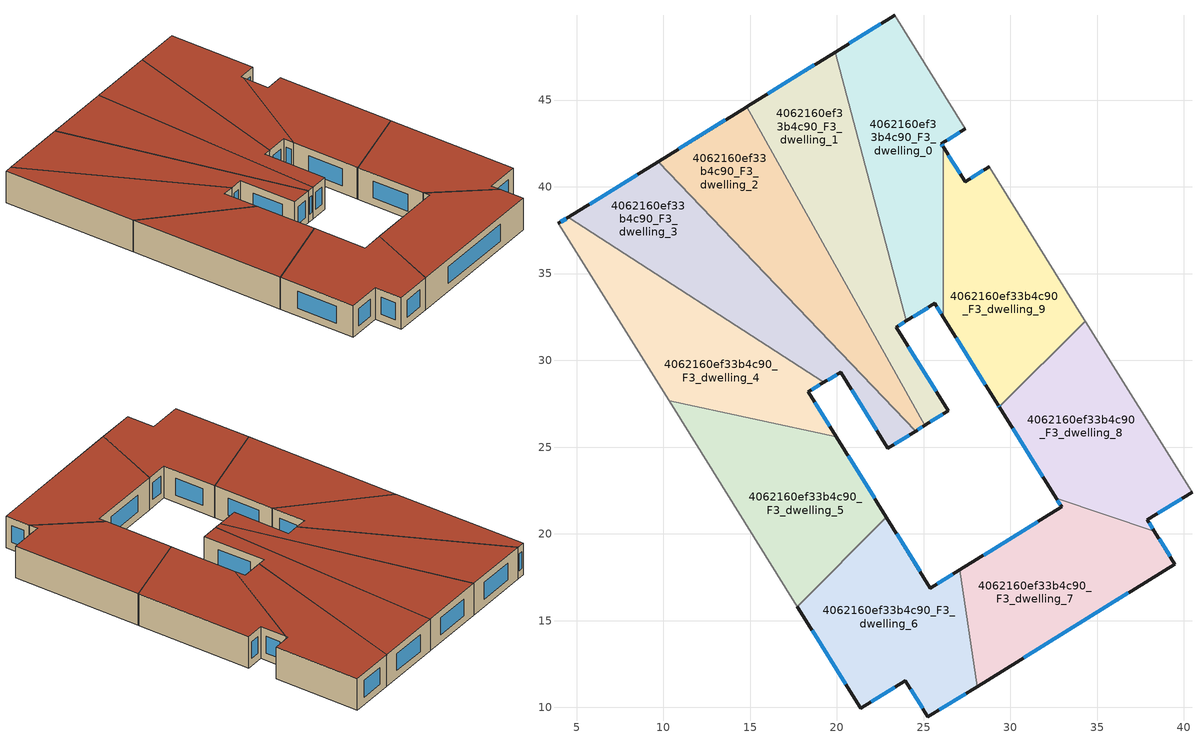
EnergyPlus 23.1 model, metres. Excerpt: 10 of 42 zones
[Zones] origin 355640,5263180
4062160ef33b4c90_F3_dwelling_0
 floor to 4062160ef33b4c90_F2_dwelling_0 (EU_floor_Construction): 23.33,49.9 27.41,43.35 26.02,42.49 26.14,42.3 26.14,32.49 25.64,33.28 24.01,32.27 19.9,47.77 z9
 wall outside (EU_wall_Construction): 24.01,32.27 25.64,33.28 26.14,32.49 / 23.33,49.9 19.9,47.77 / 26.14,42.3 26.02,42.49 27.41,43.35 z9:12
 wall to 4062160ef33b4c90_F3_dwelling_1 (EU_wall_Construction): 19.9,47.77 24.01,32.27 z9:12
 wall adiabatic (EU_wall_Construction): 27.41,43.35 23.33,49.9 z9:12
 wall to 4062160ef33b4c90_F3_dwelling_9 (EU_wall_Construction): 26.14,32.49 26.14,42.3 z9:12
 window (EU_Window_Construction): 25.76,33.1 26.02,32.67 / 24.39,32.51 25.26,33.04 / 22.53,49.4 20.7,48.27 / 26.35,42.69 27.09,43.15 / 26.11,42.35 26.05,42.45 z9.7:11.3
 roof outside (EU_roof_Construction): 26.14,32.49 26.14,42.3 26.02,42.49 27.41,43.35 23.33,49.9 19.9,47.77 24.01,32.27 25.64,33.28 z12
4062160ef33b4c90_F3_dwelling_1
 floor to 4062160ef33b4c90_F2_dwelling_1 (EU_floor_Construction): 19.9,47.77 24.01,32.27 23.42,31.9 26.42,27.09 25.07,26.26 14.81,44.62 z9
 wall outside (EU_wall_Construction): 25.07,26.26 26.42,27.09 23.42,31.9 24.01,32.27 / 19.9,47.77 14.81,44.62 z9:12
 wall to 4062160ef33b4c90_F3_dwelling_2 (EU_wall_Construction): 14.81,44.62 25.07,26.26 z9:12
 window (EU_Window_Construction): 23.56,31.99 23.87,32.18 / 25.72,28.22 24.13,30.77 / 25.39,26.45 26.11,26.9 / 18.7,47.03 16.01,45.36 z9.7:11.3
 roof outside (EU_roof_Construction): 26.42,27.09 23.42,31.9 24.01,32.27 19.9,47.77 14.81,44.62 25.07,26.26 z12
4062160ef33b4c90_F3_dwelling_2
 floor to 4062160ef33b4c90_F2_dwelling_2 (EU_floor_Construction): 14.81,44.62 25.07,26.26 25.03,26.23 24.54,25.93 9.7,41.46 14.77,44.59 z9
 wall outside (EU_wall_Construction): 14.81,44.62 14.77,44.59 9.7,41.46 / 24.54,25.93 25.03,26.23 25.07,26.26 z9:12
 wall to 4062160ef33b4c90_F3_dwelling_3 (EU_wall_Construction): 9.7,41.46 24.54,25.93 z9:12
 window (EU_Window_Construction): 13.58,43.86 10.89,42.19 / 24.65,26 24.91,26.16 z9.7:11.3
 roof outside (EU_roof_Construction): 25.03,26.23 25.07,26.26 14.81,44.62 14.77,44.59 9.7,41.46 24.54,25.93 z12
4062160ef33b4c90_F3_dwelling_3
 floor to 4062160ef33b4c90_F2_dwelling_3 (EU_floor_Construction): 20.21,29.33 19.23,28.72 4.53,38.25 9.7,41.46 24.54,25.93 22.94,24.94 z9
 wall outside (EU_wall_Construction): 19.23,28.72 20.21,29.33 22.94,24.94 24.54,25.93 / 9.7,41.46 4.53,38.25 z9:12
 wall to 4062160ef33b4c90_F3_dwelling_4 (EU_wall_Construction): 4.53,38.25 19.23,28.72 z9:12
 window (EU_Window_Construction): 19.46,28.87 19.98,29.18 / 8.49,40.7 5.75,39.01 / 23.32,25.17 24.16,25.7 / 20.85,28.3 22.3,25.97 z9.7:11.3
 roof outside (EU_roof_Construction): 24.54,25.93 9.7,41.46 4.53,38.25 19.23,28.72 20.21,29.33 22.94,24.94 z12
4062160ef33b4c90_F3_dwelling_4
 floor to 4062160ef33b4c90_F2_dwelling_4 (EU_floor_Construction): 19.23,28.72 18.35,28.18 19.97,25.58 10.33,27.67 3.96,37.9 4.53,38.25 z9
 wall outside (EU_wall_Construction): 19.97,25.58 18.35,28.18 19.23,28.72 / 4.53,38.25 3.96,37.9 z9:12
 wall to 4062160ef33b4c90_F3_dwelling_5 (EU_wall_Construction): 10.33,27.67 19.97,25.58 z9:12
 wall adiabatic (EU_wall_Construction): 3.96,37.9 10.33,27.67 z9:12
 window (EU_Window_Construction): 18.56,28.31 19.03,28.6 / 19.59,26.19 18.73,27.57 / 4.4,38.17 4.09,37.98 z9.7:11.3
 roof outside (EU_roof_Construction): 19.97,25.58 18.35,28.18 19.23,28.72 4.53,38.25 3.96,37.9 10.33,27.67 z12
4062160ef33b4c90_F3_dwelling_5
 floor to 4062160ef33b4c90_F2_dwelling_5 (EU_floor_Construction): 19.97,25.58 22.85,20.96 17.72,15.81 10.33,27.67 z9
 wall outside (EU_wall_Construction): 22.85,20.96 19.97,25.58 z9:12
 wall to 4062160ef33b4c90_F3_dwelling_6 (EU_wall_Construction): 17.72,15.81 22.85,20.96 z9:12
 wall adiabatic (EU_wall_Construction): 10.33,27.67 17.72,15.81 z9:12
 window (EU_Window_Construction): 22.18,22.04 20.65,24.5 z9.7:11.3
 roof outside (EU_roof_Construction): 17.72,15.81 22.85,20.96 19.97,25.58 10.33,27.67 z12
4062160ef33b4c90_F3_dwelling_6
 floor to 4062160ef33b4c90_F2_dwelling_6 (EU_floor_Construction): 27.08,17.92 28.08,11.2 25.25,9.45 23.95,11.53 21.37,9.95 17.72,15.81 22.85,20.96 25.4,16.88 z9
 wall outside (EU_wall_Construction): 17.72,15.81 21.37,9.95 23.95,11.53 25.25,9.45 28.08,11.2 / 27.08,17.92 25.4,16.88 22.85,20.96 z9:12
 wall to 4062160ef33b4c90_F3_dwelling_7 (EU_wall_Construction): 28.08,11.2 27.08,17.92 z9:12
 window (EU_Window_Construction): 21.98,10.32 23.34,11.16 / 18.58,14.44 20.52,11.32 / 24.8,17.83 23.45,20 / 26.68,17.67 25.79,17.12 / 25.91,9.86 27.41,10.79 / 24.25,11.04 24.94,9.94 z9.7:11.3
 roof outside (EU_roof_Construction): 28.08,11.2 27.08,17.92 25.4,16.88 22.85,20.96 17.72,15.81 21.37,9.95 23.95,11.53 25.25,9.45 z12
4062160ef33b4c90_F3_dwelling_7
 floor to 4062160ef33b4c90_F2_dwelling_7 (EU_floor_Construction): 38.3,20.15 39.48,18.26 28.08,11.2 27.08,17.92 32.95,21.56 32.64,22.06 z9
 wall outside (EU_wall_Construction): 32.64,22.06 32.95,21.56 27.08,17.92 / 28.08,11.2 39.48,18.26 38.3,20.15 z9:12
 wall to 4062160ef33b4c90_F3_dwelling_8 (EU_wall_Construction): 38.3,20.15 32.64,22.06 z9:12
 window (EU_Window_Construction): 31.57,20.71 28.46,18.77 / 32.71,21.94 32.87,21.68 / 39.21,18.71 38.58,19.71 / 30.76,12.86 36.8,16.6 z9.7:11.3
 roof outside (EU_roof_Construction): 39.48,18.26 38.3,20.15 32.64,22.06 32.95,21.56 27.08,17.92 28.08,11.2 z12
4062160ef33b4c90_F3_dwelling_8
 floor to 4062160ef33b4c90_F2_dwelling_8 (EU_floor_Construction): 34.32,32.26 40.47,22.4 37.9,20.8 38.3,20.15 32.64,22.06 29.36,27.32 z9
 wall outside (EU_wall_Construction): 29.36,27.32 32.64,22.06 / 38.3,20.15 37.9,20.8 40.47,22.4 z9:12
 wall to 4062160ef33b4c90_F3_dwelling_9 (EU_wall_Construction): 34.32,32.26 29.36,27.32 z9:12
 wall adiabatic (EU_wall_Construction): 40.47,22.4 34.32,32.26 z9:12
 window (EU_Window_Construction): 30.13,26.08 31.87,23.29 / 38.5,21.18 39.86,22.02 / 38.21,20.3 37.99,20.65 z9.7:11.3
 roof outside (EU_roof_Construction): 38.3,20.15 37.9,20.8 40.47,22.4 34.32,32.26 29.36,27.32 32.64,22.06 z12
4062160ef33b4c90_F3_dwelling_9
 floor to 4062160ef33b4c90_F2_dwelling_9 (EU_floor_Construction): 28.78,41.16 34.27,32.34 34.32,32.26 29.36,27.32 29.31,27.4 26.14,32.49 26.14,42.3 27.39,40.29 z9
 wall outside (EU_wall_Construction): 26.14,32.49 29.31,27.4 29.36,27.32 / 28.78,41.16 27.39,40.29 26.14,42.3 z9:12
 wall adiabatic (EU_wall_Construction): 34.32,32.26 34.27,32.34 28.78,41.16 z9:12
 window (EU_Window_Construction): 26.88,31.29 28.56,28.6 / 27.1,40.76 26.43,41.83 / 28.45,40.95 27.72,40.49 / 29.32,27.38 29.35,27.34 z9.7:11.3
 roof outside (EU_roof_Construction): 34.32,32.26 34.27,32.34 28.78,41.16 27.39,40.29 26.14,42.3 26.14,32.49 29.31,27.4 29.36,27.32 z12
[Building]
EU S2 Campaign: North Axis=0; Terrain=City; Solar Distribution=FullExterior
[Site:Location]
Budapest.Ferenc.Liszt.Intl.AP: Latitude=47.437; Longitude=19.256; Time Zone=1; Elevation=185
[SizingPeriod:WeatherFileDays]
AnnualSizingPeriod: Begin Month=1; Begin Day of Month=1; End Month=12; End Day of Month=31; Day of Week for Start Day=Monday; Use Weather File Daylight Saving Period=No; Use Weather File Rain and Snow Indicators=No
[MATERIAL]
EU_InternalMass_Material: Roughness=MediumRough; Thickness=0.1; Conductivity=1; Density=1800; Specific Heat=900; Thermal Absorptance=0.9; Solar Absorptance=0.7; Visible Absorptance=0.7
[MATERIAL:NOMASS] Roughness=MediumRough; Thermal Absorptance=0.9; Solar Absorptance=0.7; Visible Absorptance=0.7
Name | Thermal Resistance
EU_wall_NoMass | 0.832559
EU_roof_NoMass | 1.39638
EU_floor_NoMass | 0.872794
[WINDOWMATERIAL:SIMPLEGLAZINGSYSTEM]
EU_Window_SimpleGlazing: UFactor=2.79869; Solar Heat Gain Coefficient=0.75; Visible Transmittance=0.75
[CONSTRUCTION]
EU_wall_Construction: EU_wall_NoMass
EU_roof_Construction: EU_roof_NoMass
EU_floor_Construction: EU_floor_NoMass
EU_Window_Construction: EU_Window_SimpleGlazing
EU_InternalMass_Construction: EU_InternalMass_Material
[ZONE] Type=1; Multiplier=1; Ceiling Height=autocalculate; Floor Area=autocalculate; Part of Total Floor Area=Yes
Name | Volume
4062160ef33b4c90_F3_dwelling_0 | 206.509
4062160ef33b4c90_F3_dwelling_1 | 208.423
4062160ef33b4c90_F3_dwelling_2 | 209.395
4062160ef33b4c90_F3_dwelling_3 | 211.458
4062160ef33b4c90_F3_dwelling_4 | 200.971
4062160ef33b4c90_F3_dwelling_5 | 206.228
4062160ef33b4c90_F3_dwelling_6 | 206.227
4062160ef33b4c90_F3_dwelling_7 | 206.23
4062160ef33b4c90_F3_dwelling_8 | 204.115
4062160ef33b4c90_F3_dwelling_9 | 202.635
[INTERNALMASS] Construction=EU_InternalMass_Construction
Name | Zone or ZoneList | Surface Area
4062160ef33b4c90_F3_dwelling_0_EU_InternalMass | 4062160ef33b4c90_F3_dwelling_0 | 68.835
4062160ef33b4c90_F3_dwelling_1_EU_InternalMass | 4062160ef33b4c90_F3_dwelling_1 | 69.4801
4062160ef33b4c90_F3_dwelling_2_EU_InternalMass | 4062160ef33b4c90_F3_dwelling_2 | 69.7938
4062160ef33b4c90_F3_dwelling_3_EU_InternalMass | 4062160ef33b4c90_F3_dwelling_3 | 70.4866
4062160ef33b4c90_F3_dwelling_4_EU_InternalMass | 4062160ef33b4c90_F3_dwelling_4 | 66.9904
4062160ef33b4c90_F3_dwelling_5_EU_InternalMass | 4062160ef33b4c90_F3_dwelling_5 | 68.7429
4062160ef33b4c90_F3_dwelling_6_EU_InternalMass | 4062160ef33b4c90_F3_dwelling_6 | 68.742
4062160ef33b4c90_F3_dwelling_7_EU_InternalMass | 4062160ef33b4c90_F3_dwelling_7 | 68.7434
4062160ef33b4c90_F3_dwelling_8_EU_InternalMass | 4062160ef33b4c90_F3_dwelling_8 | 68.0369
4062160ef33b4c90_F3_dwelling_9_EU_InternalMass | 4062160ef33b4c90_F3_dwelling_9 | 67.5468
[OTHEREQUIPMENT] Fuel Type=Electricity; Design Level Calculation Method=Watts/Area; Power per Zone Floor Area=1; Fraction Latent=0; Fraction Radiant=0; Fraction Lost=0; Carbon Dioxide Generation Rate=0; EndUse Subcategory=EU_Step8_InternalGains
Name | Zone or ZoneList or Space or SpaceList | Schedule
EU_Step8_InternalGain_4062160ef33b4c90_F3_dwelling_0_f000 | 4062160ef33b4c90_F3_dwelling_0 | EU_Step8_GainSchedule_4062160ef33b4c90_F3_dwelling_0_f000
EU_Step8_InternalGain_4062160ef33b4c90_F3_dwelling_1_f000 | 4062160ef33b4c90_F3_dwelling_1 | EU_Step8_GainSchedule_4062160ef33b4c90_F3_dwelling_1_f000
EU_Step8_InternalGain_4062160ef33b4c90_F3_dwelling_2_f000 | 4062160ef33b4c90_F3_dwelling_2 | EU_Step8_GainSchedule_4062160ef33b4c90_F3_dwelling_2_f000
EU_Step8_InternalGain_4062160ef33b4c90_F3_dwelling_3_f000 | 4062160ef33b4c90_F3_dwelling_3 | EU_Step8_GainSchedule_4062160ef33b4c90_F3_dwelling_3_f000
EU_Step8_InternalGain_4062160ef33b4c90_F3_dwelling_4_f000 | 4062160ef33b4c90_F3_dwelling_4 | EU_Step8_GainSchedule_4062160ef33b4c90_F3_dwelling_4_f000
EU_Step8_InternalGain_4062160ef33b4c90_F3_dwelling_5_f000 | 4062160ef33b4c90_F3_dwelling_5 | EU_Step8_GainSchedule_4062160ef33b4c90_F3_dwelling_5_f000
EU_Step8_InternalGain_4062160ef33b4c90_F3_dwelling_6_f000 | 4062160ef33b4c90_F3_dwelling_6 | EU_Step8_GainSchedule_4062160ef33b4c90_F3_dwelling_6_f000
EU_Step8_InternalGain_4062160ef33b4c90_F3_dwelling_7_f000 | 4062160ef33b4c90_F3_dwelling_7 | EU_Step8_GainSchedule_4062160ef33b4c90_F3_dwelling_7_f000
EU_Step8_InternalGain_4062160ef33b4c90_F3_dwelling_8_f000 | 4062160ef33b4c90_F3_dwelling_8 | EU_Step8_GainSchedule_4062160ef33b4c90_F3_dwelling_8_f000
EU_Step8_InternalGain_4062160ef33b4c90_F3_dwelling_9_f000 | 4062160ef33b4c90_F3_dwelling_9 | EU_Step8_GainSchedule_4062160ef33b4c90_F3_dwelling_9_f000
[ZONEVENTILATION:DESIGNFLOWRATE] Schedule=EU_AlwaysOn; Design Flow Rate Calculation Method=AirChanges/Hour; Air Changes per Hour=0.475469; Ventilation Type=Natural; Fan Pressure Rise=0; Fan Total Efficiency=1; Constant Term Coefficient=1; Temperature Term Coefficient=0; Velocity Term Coefficient=0; Velocity Squared Term Coefficient=0; Minimum Indoor Temperature=-100; Maximum Indoor Temperature=100; Delta Temperature=-100; Minimum Outdoor Temperature=-100; Maximum Outdoor Temperature=100; Maximum Wind Speed=40
Name | Zone or ZoneList or Space or SpaceList
EU_ConstantAir_4062160ef33b4c90_F3_dwelling_0 | 4062160ef33b4c90_F3_dwelling_0
EU_ConstantAir_4062160ef33b4c90_F3_dwelling_1 | 4062160ef33b4c90_F3_dwelling_1
EU_ConstantAir_4062160ef33b4c90_F3_dwelling_2 | 4062160ef33b4c90_F3_dwelling_2
EU_ConstantAir_4062160ef33b4c90_F3_dwelling_3 | 4062160ef33b4c90_F3_dwelling_3
EU_ConstantAir_4062160ef33b4c90_F3_dwelling_4 | 4062160ef33b4c90_F3_dwelling_4
EU_ConstantAir_4062160ef33b4c90_F3_dwelling_5 | 4062160ef33b4c90_F3_dwelling_5
EU_ConstantAir_4062160ef33b4c90_F3_dwelling_6 | 4062160ef33b4c90_F3_dwelling_6
EU_ConstantAir_4062160ef33b4c90_F3_dwelling_7 | 4062160ef33b4c90_F3_dwelling_7
EU_ConstantAir_4062160ef33b4c90_F3_dwelling_8 | 4062160ef33b4c90_F3_dwelling_8
EU_ConstantAir_4062160ef33b4c90_F3_dwelling_9 | 4062160ef33b4c90_F3_dwelling_9
[HVACTEMPLATE:THERMOSTAT] Constant Heating Setpoint=20; Constant Cooling Setpoint=50
EU_HeatOnly_4062160ef33b4c90_F0_dwelling_0; EU_HeatOnly_4062160ef33b4c90_F0_dwelling_1; EU_HeatOnly_4062160ef33b4c90_F0_dwelling_2; EU_HeatOnly_4062160ef33b4c90_F0_dwelling_3; EU_HeatOnly_4062160ef33b4c90_F0_dwelling_4; EU_HeatOnly_4062160ef33b4c90_F0_dwelling_5; EU_HeatOnly_4062160ef33b4c90_F0_dwelling_6; EU_HeatOnly_4062160ef33b4c90_F0_dwelling_7; EU_HeatOnly_4062160ef33b4c90_F0_dwelling_8; EU_HeatOnly_4062160ef33b4c90_F0_dwelling_9; EU_HeatOnly_4062160ef33b4c90_F0_dwelling_10; EU_HeatOnly_4062160ef33b4c90_F1_dwelling_0; EU_HeatOnly_4062160ef33b4c90_F1_dwelling_1; EU_HeatOnly_4062160ef33b4c90_F1_dwelling_2; EU_HeatOnly_4062160ef33b4c90_F1_dwelling_3; EU_HeatOnly_4062160ef33b4c90_F1_dwelling_4; EU_HeatOnly_4062160ef33b4c90_F1_dwelling_5; EU_HeatOnly_4062160ef33b4c90_F1_dwelling_6; EU_HeatOnly_4062160ef33b4c90_F1_dwelling_7; EU_HeatOnly_4062160ef33b4c90_F1_dwelling_8; EU_HeatOnly_4062160ef33b4c90_F1_dwelling_9; EU_HeatOnly_4062160ef33b4c90_F1_dwelling_10; EU_HeatOnly_4062160ef33b4c90_F2_dwelling_0; EU_HeatOnly_4062160ef33b4c90_F2_dwelling_1; EU_HeatOnly_4062160ef33b4c90_F2_dwelling_2; EU_HeatOnly_4062160ef33b4c90_F2_dwelling_3; EU_HeatOnly_4062160ef33b4c90_F2_dwelling_4; EU_HeatOnly_4062160ef33b4c90_F2_dwelling_5; EU_HeatOnly_4062160ef33b4c90_F2_dwelling_6; EU_HeatOnly_4062160ef33b4c90_F2_dwelling_7; EU_HeatOnly_4062160ef33b4c90_F2_dwelling_8; EU_HeatOnly_4062160ef33b4c90_F2_dwelling_9; EU_HeatOnly_4062160ef33b4c90_F3_dwelling_0; EU_HeatOnly_4062160ef33b4c90_F3_dwelling_1; EU_HeatOnly_4062160ef33b4c90_F3_dwelling_2; EU_HeatOnly_4062160ef33b4c90_F3_dwelling_3; EU_HeatOnly_4062160ef33b4c90_F3_dwelling_4; EU_HeatOnly_4062160ef33b4c90_F3_dwelling_5; EU_HeatOnly_4062160ef33b4c90_F3_dwelling_6; EU_HeatOnly_4062160ef33b4c90_F3_dwelling_7; EU_HeatOnly_4062160ef33b4c90_F3_dwelling_8; EU_HeatOnly_4062160ef33b4c90_F3_dwelling_9
[HVACTEMPLATE:ZONE:IDEALLOADSAIRSYSTEM] System Availability Schedule=EU_AlwaysOn; Maximum Heating Supply Air Temperature=50; Minimum Cooling Supply Air Temperature=13; Maximum Heating Supply Air Humidity Ratio=0.0156; Minimum Cooling Supply Air Humidity Ratio=0.0077; Heating Limit=NoLimit; Cooling Limit=NoLimit; Heating Availability Schedule=EU_AlwaysOn; Cooling Availability Schedule=EU_CoolingOff; Dehumidification Control Type=ConstantSensibleHeatRatio; Cooling Sensible Heat Ratio=0.7; Dehumidification Setpoint=60; Humidification Control Type=None; Humidification Setpoint=30; Outdoor Air Method=None; Outdoor Air Flow Rate per Person=0.00944; Outdoor Air Flow Rate per Zone Floor Area=0; Outdoor Air Flow Rate per Zone=0; Demand Controlled Ventilation Type=None; Outdoor Air Economizer Type=NoEconomizer; Heat Recovery Type=None; Sensible Heat Recovery Effectiveness=0.7; Latent Heat Recovery Effectiveness=0.65
Name | Template Thermostat
4062160ef33b4c90_F3_dwelling_0 | EU_HeatOnly_4062160ef33b4c90_F3_dwelling_0
4062160ef33b4c90_F3_dwelling_1 | EU_HeatOnly_4062160ef33b4c90_F3_dwelling_1
4062160ef33b4c90_F3_dwelling_2 | EU_HeatOnly_4062160ef33b4c90_F3_dwelling_2
4062160ef33b4c90_F3_dwelling_3 | EU_HeatOnly_4062160ef33b4c90_F3_dwelling_3
4062160ef33b4c90_F3_dwelling_4 | EU_HeatOnly_4062160ef33b4c90_F3_dwelling_4
4062160ef33b4c90_F3_dwelling_5 | EU_HeatOnly_4062160ef33b4c90_F3_dwelling_5
4062160ef33b4c90_F3_dwelling_6 | EU_HeatOnly_4062160ef33b4c90_F3_dwelling_6
4062160ef33b4c90_F3_dwelling_7 | EU_HeatOnly_4062160ef33b4c90_F3_dwelling_7
4062160ef33b4c90_F3_dwelling_8 | EU_HeatOnly_4062160ef33b4c90_F3_dwelling_8
4062160ef33b4c90_F3_dwelling_9 | EU_HeatOnly_4062160ef33b4c90_F3_dwelling_9
[SIZING:ZONE] Zone Cooling Design Supply Air Temperature Input Method=SupplyAirTemperature; Zone Cooling Design Supply Air Temperature=13; Zone Heating Design Supply Air Temperature Input Method=SupplyAirTemperature; Zone Heating Design Supply Air Temperature=50; Zone Cooling Design Supply Air Humidity Ratio=0.008; Zone Heating Design Supply Air Humidity Ratio=0.008; Cooling Design Air Flow Method=DesignDay; Cooling Design Air Flow Rate=0; Cooling Minimum Air Flow per Zone Floor Area=0.000762; Cooling Minimum Air Flow=0; Cooling Minimum Air Flow Fraction=0.2; Heating Design Air Flow Method=DesignDay; Heating Design Air Flow Rate=0; Heating Maximum Air Flow per Zone Floor Area=0.002032; Heating Maximum Air Flow=0.141576; Heating Maximum Air Flow Fraction=0.3; Account for Dedicated Outdoor Air System=No; Dedicated Outdoor Air System Control Strategy=NeutralSupplyAir; Dedicated Outdoor Air Low Setpoint Temperature for Design=autosize; Dedicated Outdoor Air High Setpoint Temperature for Design=autosize; Zone Load Sizing Method=Sensible Load Only No Latent Load; Zone Latent Cooling Design Supply Air Humidity Ratio Input Method=HumidityRatioDifference; Zone Cooling Design Supply Air Humidity Ratio Difference=0.005; Zone Latent Heating Design Supply Air Humidity Ratio Input Method=HumidityRatioDifference; Zone Humidification Design Supply Air Humidity Ratio Difference=0.005
4062160ef33b4c90_F3_dwelling_0; 4062160ef33b4c90_F3_dwelling_1; 4062160ef33b4c90_F3_dwelling_2; 4062160ef33b4c90_F3_dwelling_3; 4062160ef33b4c90_F3_dwelling_4; 4062160ef33b4c90_F3_dwelling_5; 4062160ef33b4c90_F3_dwelling_6; 4062160ef33b4c90_F3_dwelling_7; 4062160ef33b4c90_F3_dwelling_8; 4062160ef33b4c90_F3_dwelling_9
[SCHEDULE:CONSTANT]
Name | Hourly Value
EU_AlwaysOn | 1
EU_CoolingOff | 0
[SCHEDULE:FILE] Column Number=1; Rows to Skip at Top=0; Number of Hours of Data=8760; Column Separator=Comma; Interpolate to Timestep=No; Minutes per Item=60; Adjust Schedule for Daylight Savings=Yes
Name | File
EU_Step8_GainSchedule_4062160ef33b4c90_F3_dwelling_0_f000 | ../../schedules/4062160ef33b4c90/4062160ef33b4c90_F3_dwelling_0_f000_gain.csv
EU_Step8_GainSchedule_4062160ef33b4c90_F3_dwelling_1_f000 | ../../schedules/4062160ef33b4c90/4062160ef33b4c90_F3_dwelling_1_f000_gain.csv
EU_Step8_GainSchedule_4062160ef33b4c90_F3_dwelling_2_f000 | ../../schedules/4062160ef33b4c90/4062160ef33b4c90_F3_dwelling_2_f000_gain.csv
EU_Step8_GainSchedule_4062160ef33b4c90_F3_dwelling_3_f000 | ../../schedules/4062160ef33b4c90/4062160ef33b4c90_F3_dwelling_3_f000_gain.csv
EU_Step8_GainSchedule_4062160ef33b4c90_F3_dwelling_4_f000 | ../../schedules/4062160ef33b4c90/4062160ef33b4c90_F3_dwelling_4_f000_gain.csv
EU_Step8_GainSchedule_4062160ef33b4c90_F3_dwelling_5_f000 | ../../schedules/4062160ef33b4c90/4062160ef33b4c90_F3_dwelling_5_f000_gain.csv
EU_Step8_GainSchedule_4062160ef33b4c90_F3_dwelling_6_f000 | ../../schedules/4062160ef33b4c90/4062160ef33b4c90_F3_dwelling_6_f000_gain.csv
EU_Step8_GainSchedule_4062160ef33b4c90_F3_dwelling_7_f000 | ../../schedules/4062160ef33b4c90/4062160ef33b4c90_F3_dwelling_7_f000_gain.csv
EU_Step8_GainSchedule_4062160ef33b4c90_F3_dwelling_8_f000 | ../../schedules/4062160ef33b4c90/4062160ef33b4c90_F3_dwelling_8_f000_gain.csv
EU_Step8_GainSchedule_4062160ef33b4c90_F3_dwelling_9_f000 | ../../schedules/4062160ef33b4c90/4062160ef33b4c90_F3_dwelling_9_f000_gain.csv
